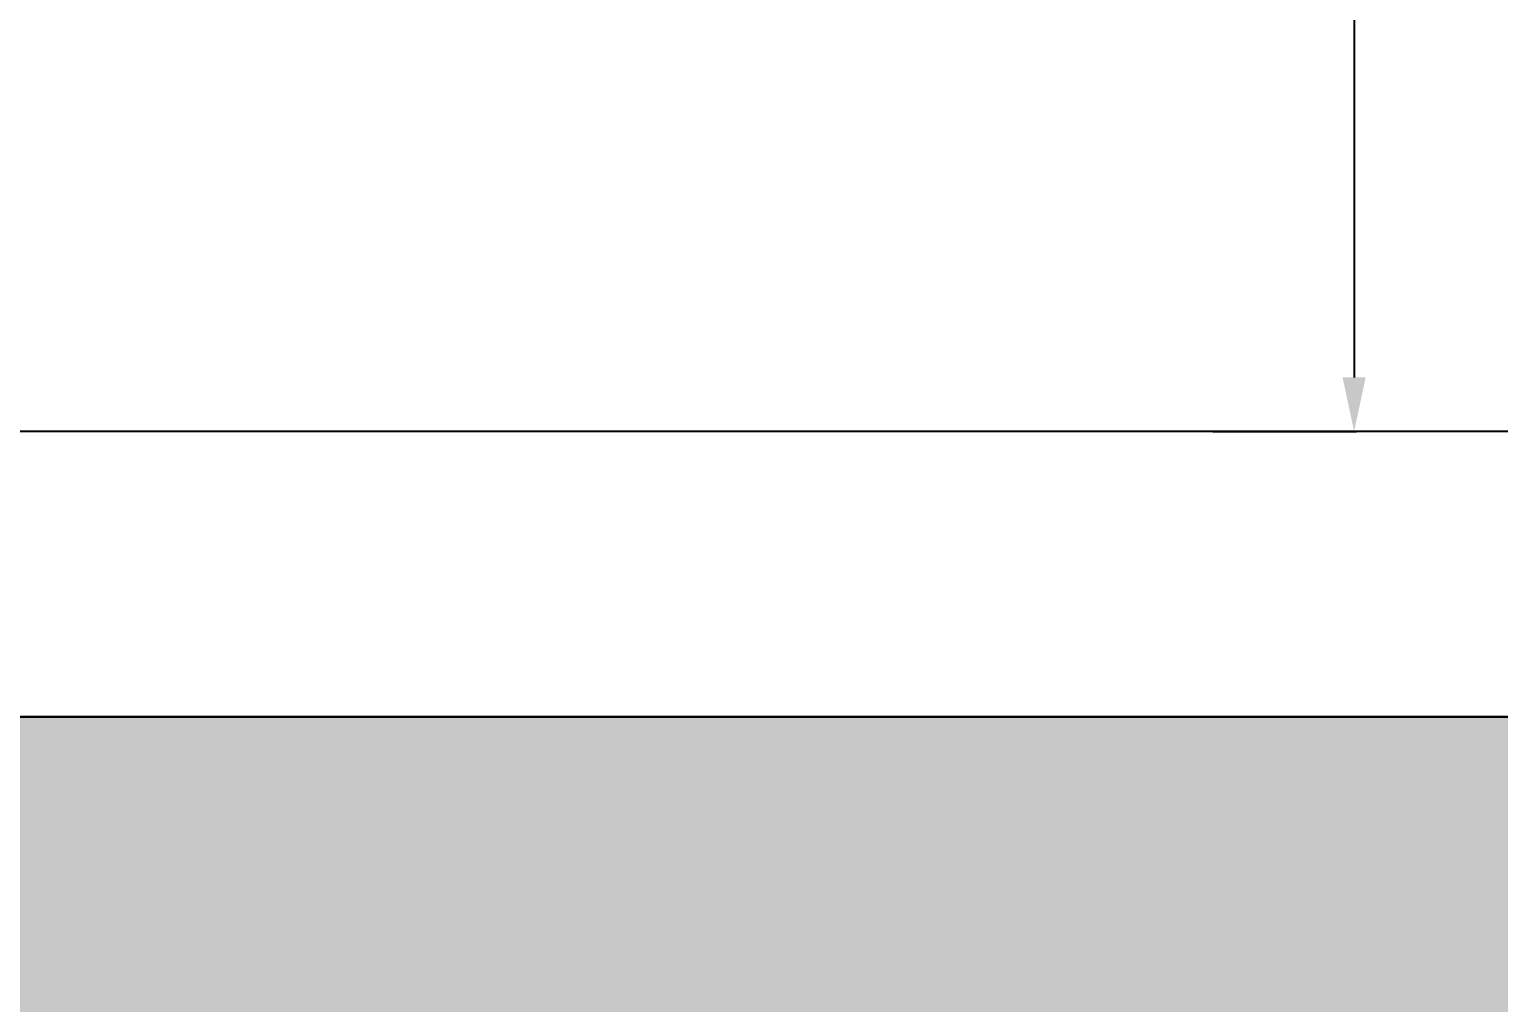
# Model space of a CAD drawing. Header units: millimetres. Extents: x 6781 to 13993, y -7973 to 4183.
# Drawn here: x 8420 to 9372, y -7120 to -6490 of the extents above; entities that cross this region are included whole.
import ezdxf

# ---------------------------------------------------------------- set-up
doc = ezdxf.new("R2010")
doc.units = ezdxf.units.MM
doc.header["$LTSCALE"] = 307.34
doc.header["$PDMODE"] = 3
doc.header["$PDSIZE"] = 8
doc.layers.get('0').update_dxf_attribs({"linetype": 'CONTINUOUS'})
doc.layers.get('Defpoints').update_dxf_attribs({"linetype": 'CONTINUOUS'})
doc.styles.get("Standard").update_dxf_attribs({"font": 'calibri.ttf'})
doc.dimstyles.new('DIMSTYLE_2', dxfattribs={"dimtxt": 35, "dimasz": 35, "dimexe": 1.5, "dimexo": 1, "dimgap": 0.875, "dimtad": 1, "dimdec": 0, "dimdsep": 46, "dimtxsty": 'Standard', "dimblk": '_FILLED', "dimblk1": '_FILLED', "dimblk2": '_FILLED', "dimcen": 0.09, "dimazin": 2, "dimtp": 0.01, "dimtm": 0.01, "dimtfac": 1, "dimtdec": 0, "dimtofl": 0, "dimtmove": 0, "dimatfit": 3, "dimldrblk": '_FILLED', "dimfxl": 1, "dimtolj": 1, "dimarcsym": 0})

# ---------------------------------------------------------------- blocks, each defined once
blk = doc.blocks.new('_FILLED')
at = {"color": 0, "linetype": 'ByBlock'}
blk.add_solid([(0, 0), (-1, 0.214), (-1, -0.214)], dxfattribs=at)
blk = doc.blocks.new('*D1044')
at = {"color": 0, "linetype": 'Continuous', "lineweight": -2}
for p, q in [((9186.72, -5864.98), (9279.65, -5864.98)), ((9278.15, -5899.98), (9278.15, -6715.39)), ((9186.72, -6750.39), (9279.65, -6750.39))]:
    blk.add_line(p, q, dxfattribs=at)
at = {"layer": 'Defpoints', "color": 0}
for p in [(9185.72, -5864.98), (9185.72, -6750.39), (9278.15, -6750.39)]:
    blk.add_point(p, dxfattribs=at)
at = {"color": 0, "linetype": 'ByBlock', "lineweight": -2, "xscale": 35, "yscale": 35, "zscale": 35}
for p, rotation in [((9278.15, -5864.98), 90), ((9278.15, -6750.39), 270)]:
    blk.add_blockref('_FILLED', p, dxfattribs=dict(at, rotation=rotation))
at = {"color": 0, "insert": (9259.7, -6307.69), "char_height": 35, "attachment_point": 5, "rotation": 90}
blk.add_mtext('\\A1;\\A1;F', dxfattribs=at)

msp = doc.modelspace()

# ---------------------------------------------------------------- hatches: boundary and pattern name
at = {"linetype": 'ByBlock', "lineweight": 30}
h = msp.add_hatch(dxfattribs=at)
h.set_pattern_fill('AR-SAND')
h.set_pattern_definition([(37.5, (6781.656, -8012.52), (-1.60003, 48.94132), [0, -38.608, 0, -43.18, 0, -41.275]), (7.5, (6781.656, -8012.52), (44.9523, 71.6825), [0, -20.828, 0, -34.798, 0, -13.335]), (327.5, (6750.414, -8012.52), (79.09924, 0.1437), [0, -12.7, 0, -45.72, 0, -59.69]), (317.5, (6750.414, -8012.52), (76.3556, 22.293), [0, -6.35, 0, -29.972, 0, -34.29])])
h.paths.add_polyline_path([(9990.75881, -6935.32566), (7566.31696, -6935.32566), (7566.31696, -7135.32566), (9990.75881, -7135.32566)])

# ---------------------------------------------------------------- linework, layer by layer
at = {"color": 0, "linetype": 'Continuous'}
msp.add_line((9993.70372, -6750.39485), (6891.81696, -6750.39485), dxfattribs=at)
at = {"linetype": 'ByBlock', "lineweight": 30}
msp.add_line((9990.75881, -6935.32566), (6891.81696, -6935.32566), dxfattribs=at)

# ---------------------------------------------------------------- dimensions: what is measured, and where the dimension line sits
at = {"color": 0, "linetype": 'Continuous'}
dim = msp.add_linear_dim(base=(9278.15184, -6750.39485), p1=(9185.71696, -5864.98014), p2=(9185.71696, -6750.39485), angle=90, text='\\A1;F', dimstyle='DIMSTYLE_2', override={"dimtxsty": 'Standard', "dimldrblk": '_FILLED'}, dxfattribs=at)
dim.commit()
dim.dimension.update_dxf_attribs({"geometry": '*D1044', "text_midpoint": (9259.69607, -6307.6875)})

doc.saveas('drawing.dxf')
